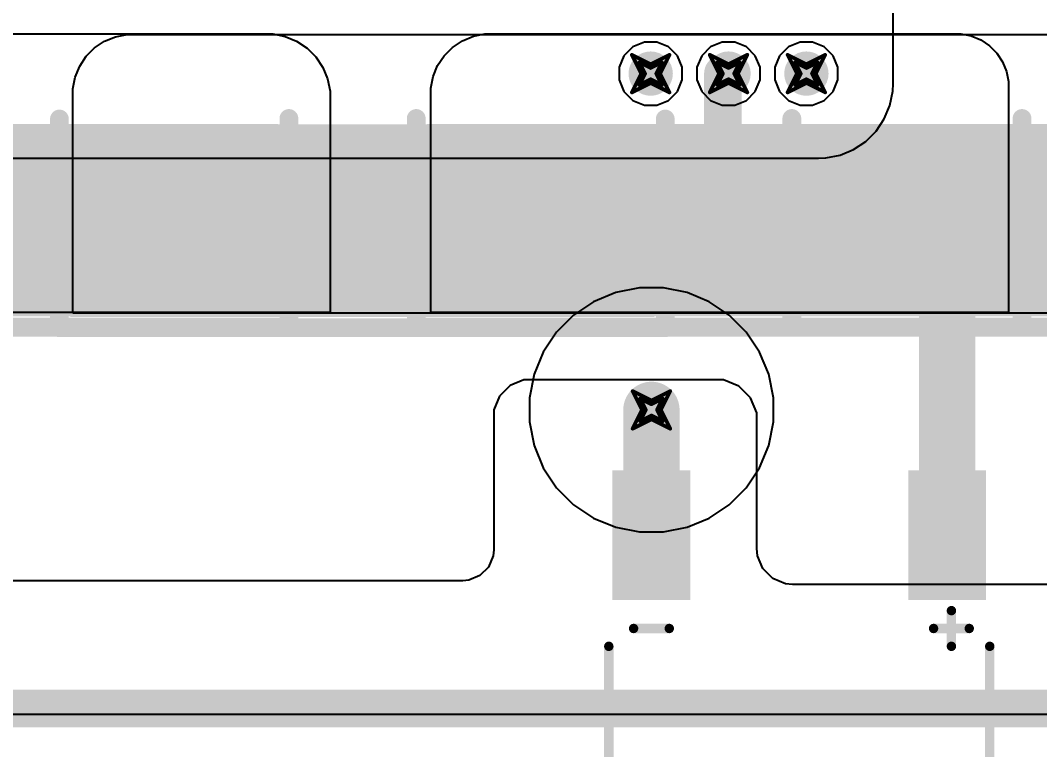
# Model space of a CAD drawing. Header units: inches. Extents: x -2 to 5376, y -4 to 5426.
# Drawn here: x 43.38 to 57.17, y 37.55 to 47.4 of the extents above; entities that cross this region are included whole.
import ezdxf

# ---------------------------------------------------------------- set-up
doc = ezdxf.new("R2010")
doc.units = ezdxf.units.IN
for name, color, linetype in [('Bottom Layer', 5, 'Continuous'), ('Bottom Overlay', 54, 'Continuous'), ('Bottom Paste', 16, 'Continuous'), ('Bottom Solder', 6, 'Continuous'), ('Drill Drawing', 1, 'Continuous'), ('Layer 1', 16, 'Continuous'), ('Layer 2', 76, 'Continuous'), ('Multi-Layer', 9, 'Continuous'), ('Top Layer', 1, 'Continuous'), ('Top Overlay', 2, 'Continuous'), ('Top Paste', 8, 'Continuous'), ('Top Solder', 216, 'Continuous'), ('Via Holes', 16, 'Continuous')]:
    doc.layers.add(name, color=color, linetype=linetype)
doc.styles.add('Arial', font='', dxfattribs={"height": 0.2})
doc.styles.get('Arial').set_extended_font_data('Arial')

# ---------------------------------------------------------------- blocks, each defined once
blk = doc.blocks.new('R___2030_B_40')
at = {"layer": 'Bottom Layer'}
for points in [[(-1.7499965, 3.9000049), (-1.7499965, -3.9000049), (-4.2499915, -3.9000049), (-4.2499915, 3.9000049)], [(4.2499915, 3.9000049), (4.2499915, -3.9000049), (1.7499965, -3.9000049), (1.7499965, 3.9000049)]]:
    blk.add_hatch(color=5, dxfattribs=at).paths.add_polyline_path(points)
at = {"layer": 'Bottom Paste'}
for points in [[(-1.7499965, 3.9000049), (-1.7499965, -3.9000049), (-4.2499915, -3.9000049), (-4.2499915, 3.9000049)], [(4.2499915, 3.9000049), (4.2499915, -3.9000049), (1.7499965, -3.9000049), (1.7499965, 3.9000049)]]:
    blk.add_hatch(color=16, dxfattribs=at).paths.add_polyline_path(points)
at = {"layer": 'Bottom Solder'}
for points in [[(-1.6991965, 3.9508049), (-1.6991965, -3.9508049), (-4.300791499999999, -3.9508049), (-4.300791499999999, 3.9508049)], [(4.300791499999999, 3.9508049), (4.300791499999999, -3.9508049), (1.6991965, -3.9508049), (1.6991965, 3.9508049)]]:
    blk.add_hatch(color=6, dxfattribs=at).paths.add_polyline_path(points)
at = {"layer": 'Bottom Overlay', "const_width": 0.254}
for points in [[(-4.4475908, 4.096816799999999), (-1.6255746, 4.096816799999999)], [(-4.4475908, 4.096816799999999), (-4.4475908, -4.096816799999999)], [(1.6255746, 4.096816799999999), (4.4475908, 4.096816799999999)], [(4.4475908, 4.096816799999999), (4.4475908, -4.096816799999999)], [(-4.4475908, -4.096816799999999), (-1.6255746, -4.096816799999999)], [(1.6255746, -4.096816799999999), (4.4475908, -4.096816799999999)]]:
    blk.add_lwpolyline(points, dxfattribs=at)
at = {"layer": 'Bottom Overlay', "const_width": 0.127}
for points in [[(-4.5110908, 4.096816799999999, 1), (-4.3840908, 4.096816799999999, 1)], [(-4.5110908, 4.096816799999999, 1), (-4.3840908, 4.096816799999999, 1)], [(-1.6890746, 4.096816799999999, 1), (-1.5620746, 4.096816799999999, 1)], [(1.5620746, 4.096816799999999, 1), (1.6890746, 4.096816799999999, 1)], [(4.3840908, 4.096816799999999, 1), (4.5110908, 4.096816799999999, 1)], [(4.3840908, 4.096816799999999, 1), (4.5110908, 4.096816799999999, 1)], [(-4.5110908, -4.096816799999999, 1), (-4.3840908, -4.096816799999999, 1)], [(-4.5110908, -4.096816799999999, 1), (-4.3840908, -4.096816799999999, 1)], [(-1.6890746, -4.096816799999999, 1), (-1.5620746, -4.096816799999999, 1)], [(1.5620746, -4.096816799999999, 1), (1.6890746, -4.096816799999999, 1)], [(4.3840908, -4.096816799999999, 1), (4.5110908, -4.096816799999999, 1)], [(4.3840908, -4.096816799999999, 1), (4.5110908, -4.096816799999999, 1)]]:
    blk.add_lwpolyline(points, format="xyb", close=True, dxfattribs=at)
blk = doc.blocks.new('R___2030_42')
at = {"layer": 'Top Layer'}
for points in [[(-4.2499915, -3.9000049), (-4.2499915, 3.9000049), (-1.7499965, 3.9000049), (-1.7499965, -3.9000049)], [(1.7499965, -3.9000049), (1.7499965, 3.9000049), (4.2499915, 3.9000049), (4.2499915, -3.9000049)]]:
    blk.add_hatch(color=1, dxfattribs=at).paths.add_polyline_path(points)
at = {"layer": 'Top Paste'}
for points in [[(-4.2499915, -3.9000049), (-4.2499915, 3.9000049), (-1.7499965, 3.9000049), (-1.7499965, -3.9000049)], [(1.7499965, -3.9000049), (1.7499965, 3.9000049), (4.2499915, 3.9000049), (4.2499915, -3.9000049)]]:
    blk.add_hatch(color=8, dxfattribs=at).paths.add_polyline_path(points)
at = {"layer": 'Top Solder'}
for points in [[(-4.300791499999999, -3.9508049), (-4.300791499999999, 3.9508049), (-1.6991965, 3.9508049), (-1.6991965, -3.9508049)], [(1.6991965, -3.9508049), (1.6991965, 3.9508049), (4.300791499999999, 3.9508049), (4.300791499999999, -3.9508049)]]:
    blk.add_hatch(color=216, dxfattribs=at).paths.add_polyline_path(points)
at = {"layer": 'Top Overlay', "const_width": 0.254}
for points in [[(-4.4475908, 4.096816799999999), (-1.6255746, 4.096816799999999)], [(-4.4475908, 4.096816799999999), (-4.4475908, -4.096816799999999)], [(1.6255746, 4.096816799999999), (4.4475908, 4.096816799999999)], [(4.4475908, 4.096816799999999), (4.4475908, -4.096816799999999)], [(-4.4475908, -4.096816799999999), (-1.6255746, -4.096816799999999)], [(1.6255746, -4.096816799999999), (4.4475908, -4.096816799999999)]]:
    blk.add_lwpolyline(points, dxfattribs=at)
at = {"layer": 'Top Overlay', "const_width": 0.127}
for points in [[(-4.5110908, 4.096816799999999, 1), (-4.3840908, 4.096816799999999, 1)], [(-4.5110908, 4.096816799999999, 1), (-4.3840908, 4.096816799999999, 1)], [(-1.6890746, 4.096816799999999, 1), (-1.5620746, 4.096816799999999, 1)], [(1.5620746, 4.096816799999999, 1), (1.6890746, 4.096816799999999, 1)], [(4.3840908, 4.096816799999999, 1), (4.5110908, 4.096816799999999, 1)], [(4.3840908, 4.096816799999999, 1), (4.5110908, 4.096816799999999, 1)], [(-4.5110908, -4.096816799999999, 1), (-4.3840908, -4.096816799999999, 1)], [(-4.5110908, -4.096816799999999, 1), (-4.3840908, -4.096816799999999, 1)], [(-1.6890746, -4.096816799999999, 1), (-1.5620746, -4.096816799999999, 1)], [(1.5620746, -4.096816799999999, 1), (1.6890746, -4.096816799999999, 1)], [(4.3840908, -4.096816799999999, 1), (4.5110908, -4.096816799999999, 1)], [(4.3840908, -4.096816799999999, 1), (4.5110908, -4.096816799999999, 1)]]:
    blk.add_lwpolyline(points, format="xyb", close=True, dxfattribs=at)
blk = doc.blocks.new('R___2030_B_45')
at = {"layer": 'Bottom Layer'}
for points in [[(-1.7499965, 3.9000049), (-1.7499965, -3.9000049), (-4.2499915, -3.9000049), (-4.2499915, 3.9000049)], [(4.2499915, 3.9000049), (4.2499915, -3.9000049), (1.7499965, -3.9000049), (1.7499965, 3.9000049)]]:
    blk.add_hatch(color=5, dxfattribs=at).paths.add_polyline_path(points)
at = {"layer": 'Bottom Paste'}
for points in [[(-1.7499965, 3.9000049), (-1.7499965, -3.9000049), (-4.2499915, -3.9000049), (-4.2499915, 3.9000049)], [(4.2499915, 3.9000049), (4.2499915, -3.9000049), (1.7499965, -3.9000049), (1.7499965, 3.9000049)]]:
    blk.add_hatch(color=16, dxfattribs=at).paths.add_polyline_path(points)
at = {"layer": 'Bottom Solder'}
for points in [[(-1.6991965, 3.9508049), (-1.6991965, -3.9508049), (-4.300791499999999, -3.9508049), (-4.300791499999999, 3.9508049)], [(4.300791499999999, 3.9508049), (4.300791499999999, -3.9508049), (1.6991965, -3.9508049), (1.6991965, 3.9508049)]]:
    blk.add_hatch(color=6, dxfattribs=at).paths.add_polyline_path(points)
at = {"layer": 'Bottom Overlay', "const_width": 0.254}
for points in [[(-4.4475908, 4.096816799999999), (-1.6255746, 4.096816799999999)], [(-4.4475908, 4.096816799999999), (-4.4475908, -4.096816799999999)], [(1.6255746, 4.096816799999999), (4.4475908, 4.096816799999999)], [(4.4475908, 4.096816799999999), (4.4475908, -4.096816799999999)], [(-4.4475908, -4.096816799999999), (-1.6255746, -4.096816799999999)], [(1.6255746, -4.096816799999999), (4.4475908, -4.096816799999999)]]:
    blk.add_lwpolyline(points, dxfattribs=at)
at = {"layer": 'Bottom Overlay', "const_width": 0.127}
for points in [[(-4.5110908, 4.096816799999999, 1), (-4.3840908, 4.096816799999999, 1)], [(-4.5110908, 4.096816799999999, 1), (-4.3840908, 4.096816799999999, 1)], [(-1.6890746, 4.096816799999999, 1), (-1.5620746, 4.096816799999999, 1)], [(1.5620746, 4.096816799999999, 1), (1.6890746, 4.096816799999999, 1)], [(4.3840908, 4.096816799999999, 1), (4.5110908, 4.096816799999999, 1)], [(4.3840908, 4.096816799999999, 1), (4.5110908, 4.096816799999999, 1)], [(-4.5110908, -4.096816799999999, 1), (-4.3840908, -4.096816799999999, 1)], [(-4.5110908, -4.096816799999999, 1), (-4.3840908, -4.096816799999999, 1)], [(-1.6890746, -4.096816799999999, 1), (-1.5620746, -4.096816799999999, 1)], [(1.5620746, -4.096816799999999, 1), (1.6890746, -4.096816799999999, 1)], [(4.3840908, -4.096816799999999, 1), (4.5110908, -4.096816799999999, 1)], [(4.3840908, -4.096816799999999, 1), (4.5110908, -4.096816799999999, 1)]]:
    blk.add_lwpolyline(points, format="xyb", close=True, dxfattribs=at)
blk = doc.blocks.new('R___2030_61')
at = {"layer": 'Top Layer'}
for points in [[(-4.2499915, -3.9000049), (-4.2499915, 3.9000049), (-1.7499965, 3.9000049), (-1.7499965, -3.9000049)], [(1.7499965, -3.9000049), (1.7499965, 3.9000049), (4.2499915, 3.9000049), (4.2499915, -3.9000049)]]:
    blk.add_hatch(color=1, dxfattribs=at).paths.add_polyline_path(points)
at = {"layer": 'Top Paste'}
for points in [[(-4.2499915, -3.9000049), (-4.2499915, 3.9000049), (-1.7499965, 3.9000049), (-1.7499965, -3.9000049)], [(1.7499965, -3.9000049), (1.7499965, 3.9000049), (4.2499915, 3.9000049), (4.2499915, -3.9000049)]]:
    blk.add_hatch(color=8, dxfattribs=at).paths.add_polyline_path(points)
at = {"layer": 'Top Solder'}
for points in [[(-4.300791499999999, -3.9508049), (-4.300791499999999, 3.9508049), (-1.6991965, 3.9508049), (-1.6991965, -3.9508049)], [(1.6991965, -3.9508049), (1.6991965, 3.9508049), (4.300791499999999, 3.9508049), (4.300791499999999, -3.9508049)]]:
    blk.add_hatch(color=216, dxfattribs=at).paths.add_polyline_path(points)
at = {"layer": 'Top Overlay', "const_width": 0.254}
for points in [[(-4.4475908, 4.096816799999999), (-1.6255746, 4.096816799999999)], [(-4.4475908, 4.096816799999999), (-4.4475908, -4.096816799999999)], [(1.6255746, 4.096816799999999), (4.44759334, 4.096816799999999)], [(4.44759334, 4.096816799999999), (4.4475908, -4.096814259999999)], [(-4.4475908, -4.096816799999999), (-1.6255746, -4.096816799999999)], [(4.4475908, -4.096814259999999), (1.6255746, -4.096816799999999)]]:
    blk.add_lwpolyline(points, dxfattribs=at)
at = {"layer": 'Top Overlay', "const_width": 0.127}
for points in [[(-4.5110908, 4.096816799999999, 1), (-4.3840908, 4.096816799999999, 1)], [(-4.5110908, 4.096816799999999, 1), (-4.3840908, 4.096816799999999, 1)], [(-1.6890746, 4.096816799999999, 1), (-1.5620746, 4.096816799999999, 1)], [(1.5620746, 4.096816799999999, 1), (1.6890746, 4.096816799999999, 1)], [(4.38409334, 4.096816799999999, 1), (4.51109334, 4.096816799999999, 1)], [(4.38409334, 4.096816799999999, 1), (4.51109334, 4.096816799999999, 1)], [(-4.5110908, -4.096816799999999, 1), (-4.3840908, -4.096816799999999, 1)], [(-4.5110908, -4.096816799999999, 1), (-4.3840908, -4.096816799999999, 1)], [(-1.6890746, -4.096816799999999, 1), (-1.5620746, -4.096816799999999, 1)], [(1.5620746, -4.096816799999999, 1), (1.6890746, -4.096816799999999, 1)], [(4.3840908, -4.096814259999999, 1), (4.5110908, -4.096814259999999, 1)], [(4.3840908, -4.096814259999999, 1), (4.5110908, -4.096814259999999, 1)]]:
    blk.add_lwpolyline(points, format="xyb", close=True, dxfattribs=at)
blk = doc.blocks.new('TSSOP_4_5_0_4_4__122')
at = {"layer": 'Top Layer'}
for points in [[(-1.57499812, 2.175002), (-2.42499896, 2.175002), (-2.42499896, 3.72500144), (-1.57499812, 3.72500144)], [(2.4250015, 2.175002), (1.57500066, 2.175002), (1.57500066, 3.72500144), (2.4250015, 3.72500144)], [(-1.57499812, -3.7249989), (-2.42499896, -3.7249989), (-2.42499896, -2.17499946), (-1.57499812, -2.17499946)], [(2.4250015, -3.7249989), (1.57500066, -3.7249989), (1.57500066, -2.17499946), (2.4250015, -2.17499946)]]:
    blk.add_hatch(color=1, dxfattribs=at).paths.add_polyline_path(points)
at = {"layer": 'Top Paste'}
for points in [[(-1.57499812, 2.175002), (-2.42499896, 2.175002), (-2.42499896, 3.72500144), (-1.57499812, 3.72500144)], [(2.4250015, 2.175002), (1.57500066, 2.175002), (1.57500066, 3.72500144), (2.4250015, 3.72500144)], [(-1.57499812, -3.7249989), (-2.42499896, -3.7249989), (-2.42499896, -2.17499946), (-1.57499812, -2.17499946)], [(2.4250015, -3.7249989), (1.57500066, -3.7249989), (1.57500066, -2.17499946), (2.4250015, -2.17499946)]]:
    blk.add_hatch(color=8, dxfattribs=at).paths.add_polyline_path(points)
at = {"layer": 'Top Solder'}
for points in [[(-1.47339812, 2.073402), (-2.52659896, 2.073402), (-2.52659896, 3.82660144), (-1.47339812, 3.82660144)], [(2.5266015, 2.073402), (1.47340066, 2.073402), (1.47340066, 3.82660144), (2.5266015, 3.82660144)], [(-1.47339812, -3.8265989), (-2.52659896, -3.8265989), (-2.52659896, -2.07339946), (-1.47339812, -2.07339946)], [(2.5266015, -3.8265989), (1.47340066, -3.8265989), (1.47340066, -2.07339946), (2.5266015, -2.07339946)]]:
    blk.add_hatch(color=216, dxfattribs=at).paths.add_polyline_path(points)
at = {"layer": 'Top Overlay', "const_width": 0.127}
for points in [[(-2.57620008, 1.651), (-2.57620008, -1.44779746)], [(2.57620262, 1.651), (2.57620262, -1.4478)], [(-2.0574, -1.44779746), (-2.0574, -1.9304)], [(-1.8161, -1.6891), (-2.29870254, -1.6891)], [(2.24129854, -1.6891), (1.75870108, -1.6891)]]:
    blk.add_lwpolyline(points, dxfattribs=at)
at = {"layer": 'Top Overlay', "const_width": 0.0635}
for points in [[(-2.60795008, 1.651, 1), (-2.54445008, 1.651, 1)], [(2.54445262, 1.651, 1), (2.60795262, 1.651, 1)], [(-2.60795008, -1.44779746, 1), (-2.54445008, -1.44779746, 1)], [(-2.08915, -1.44779746, 1), (-2.02565, -1.44779746, 1)], [(2.54445262, -1.4478, 1), (2.60795262, -1.4478, 1)], [(-2.33045254, -1.6891, 1), (-2.26695254, -1.6891, 1)], [(-1.84785, -1.6891, 1), (-1.78435, -1.6891, 1)], [(1.72695108, -1.6891, 1), (1.79045108, -1.6891, 1)], [(2.20954854, -1.6891, 1), (2.27304854, -1.6891, 1)], [(-2.08915, -1.9304, 1), (-2.02565, -1.9304, 1)]]:
    blk.add_lwpolyline(points, format="xyb", close=True, dxfattribs=at)
at = {"layer": 'Top Overlay', "style": 'Arial'}
for p in [(-2.3114, 1.2788392), (1.68859962, 1.2788392)]:
    blk.add_text('~', height=1.524, dxfattribs=at).set_placement(p)

msp = doc.modelspace()

# ---------------------------------------------------------------- hatches: boundary and pattern name
at = {"layer": 'Bottom Layer'}
h = msp.add_hatch(color=5, dxfattribs=at)
edge = h.paths.add_edge_path()
edge.add_arc((51.90599982, 46.6852), 0.2999994, 0, 360)
h = msp.add_hatch(color=5, dxfattribs=at)
edge = h.paths.add_edge_path()
edge.add_arc((52.95899238, 46.6852), 0.2999994, 0, 360)
h = msp.add_hatch(color=5, dxfattribs=at)
edge = h.paths.add_edge_path()
edge.add_arc((54.01198494, 46.6852), 0.2999994, 0, 360)
h = msp.add_hatch(color=5, dxfattribs=at)
edge = h.paths.add_edge_path()
edge.add_arc((51.91604551999999, 42.1386), 0.2999994, 0, 360)
at = {"layer": 'Layer 1'}
h = msp.add_hatch(color=16, dxfattribs=at)
edge = h.paths.add_edge_path()
edge.add_arc((51.90599982, 46.6852), 0.2999994, 0, 360)
h = msp.add_hatch(color=16, dxfattribs=at)
edge = h.paths.add_edge_path()
edge.add_arc((52.95899238, 46.6852), 0.2999994, 0, 360)
h = msp.add_hatch(color=16, dxfattribs=at)
edge = h.paths.add_edge_path()
edge.add_arc((54.01198494, 46.6852), 0.2999994, 0, 360)
h = msp.add_hatch(color=16, dxfattribs=at)
edge = h.paths.add_edge_path()
edge.add_arc((51.91604551999999, 42.1386), 0.2999994, 0, 360)
at = {"layer": 'Layer 2'}
h = msp.add_hatch(color=76, dxfattribs=at)
edge = h.paths.add_edge_path()
edge.add_arc((51.90599982, 46.6852), 0.2999994, 0, 360)
h = msp.add_hatch(color=76, dxfattribs=at)
edge = h.paths.add_edge_path()
edge.add_arc((52.95899238, 46.6852), 0.2999994, 0, 360)
h = msp.add_hatch(color=76, dxfattribs=at)
edge = h.paths.add_edge_path()
edge.add_arc((54.01198494, 46.6852), 0.2999994, 0, 360)
h = msp.add_hatch(color=76, dxfattribs=at)
edge = h.paths.add_edge_path()
edge.add_arc((51.91604551999999, 42.1386), 0.2999994, 0, 360)
at = {"layer": 'Top Layer'}
h = msp.add_hatch(color=1, dxfattribs=at)
edge = h.paths.add_edge_path()
edge.add_arc((51.90599982, 46.6852), 0.2999994, 0, 360)
h = msp.add_hatch(color=1, dxfattribs=at)
edge = h.paths.add_edge_path()
edge.add_arc((52.95899238, 46.6852), 0.2999994, 0, 360)
h = msp.add_hatch(color=1, dxfattribs=at)
edge = h.paths.add_edge_path()
edge.add_arc((54.01198494, 46.6852), 0.2999994, 0, 360)
h = msp.add_hatch(color=1, dxfattribs=at)
edge = h.paths.add_edge_path()
edge.add_arc((51.91604551999999, 42.1386), 0.2999994, 0, 360)
at = {"layer": 'Via Holes'}
h = msp.add_hatch(color=7, dxfattribs=at)
edge = h.paths.add_edge_path()
edge.add_arc((51.90599982, 46.6852), 0.1499997, 0, 360)
h = msp.add_hatch(color=7, dxfattribs=at)
edge = h.paths.add_edge_path()
edge.add_arc((52.95899238, 46.6852), 0.1499997, 0, 360)
h = msp.add_hatch(color=7, dxfattribs=at)
edge = h.paths.add_edge_path()
edge.add_arc((54.01198494, 46.6852), 0.1499997, 0, 360)
h = msp.add_hatch(color=7, dxfattribs=at)
edge = h.paths.add_edge_path()
edge.add_arc((51.91604551999999, 42.1386), 0.1499997, 0, 360)

# ---------------------------------------------------------------- linework, layer by layer
at = {"layer": 'Bottom Layer'}
for p, q in [((44.51833616, 47.1218387), (44.66625559999999, 47.18310858)), ((44.66625559999999, 47.18310858), (44.82328602, 47.2143455)), ((44.82328602, 47.2143455), (44.90334173999999, 47.2143455)), ((44.90334173999999, 47.2143455), (61.7008545, 47.2143455)), ((44.90334173999999, 47.2143455), (44.90334173999999, 47.2143455)), ((44.90334173999999, 47.2143455), (44.90334173999999, 47.2143455)), ((44.2719968, 46.91967502), (44.38520968, 47.0328879)), ((44.38520968, 47.0328879), (44.51833616, 47.1218387)), ((44.183046, 46.78654854), (44.2719968, 46.91967502)), ((44.12177612, 46.6386291), (44.183046, 46.78654854)), ((44.09054173999999, 46.48159868), (44.12177612, 46.6386291)), ((44.09054173999999, 46.4015455), (44.09054173999999, 46.48159868)), ((44.09054173999999, 43.44695145999999), (44.09054173999999, 46.4015455)), ((51.9059922, 43.44694638), (44.09054173999999, 43.44695145999999)), ((62.5602, 43.44694638), (51.9059922, 43.44694638)), ((50.00424086, 42.467657), (49.86133792, 42.32475406)), ((50.19095118, 42.54499746), (50.00424086, 42.467657)), ((50.29199999999999, 42.54499746), (50.19095118, 42.54499746)), ((52.7809333, 42.54499746), (50.29199999999999, 42.54499746)), ((52.89213703999999, 42.545), (52.78093076, 42.54499238)), ((52.78093076, 42.54499238), (52.7809333, 42.54499746)), ((53.09762304, 42.45989221999999), (52.89213703999999, 42.545)), ((53.25489476, 42.3026205), (53.09762304, 42.45989221999999)), ((49.86133792, 42.32475406), (49.784, 42.13804373999999)), ((53.34000253999999, 42.0971345), (53.25489476, 42.3026205)), ((49.784, 42.13804373999999), (49.784, 42.03699745999999)), ((53.33999492, 41.98592822), (53.34000253999999, 42.0971345)), ((49.784, 42.03699745999999), (49.78399492, 40.24756238)), ((49.784, 42.03699745999999), (49.784, 42.03699745999999)), ((53.34, 40.26232993999999), (53.33999492, 41.98592822)), ((53.34, 40.2623274), (53.34, 40.26232993999999)), ((53.3493345, 40.16752952), (53.34, 40.2623274)), ((49.77593042, 40.16554832), (49.7131721, 40.01400684)), ((49.78399492, 40.24756238), (49.77593042, 40.16554832)), ((53.42189213999999, 39.99236096), (53.3493345, 40.16752952)), ((49.7131721, 40.01400684), (49.59718808, 39.89802282)), ((53.55596095999999, 39.85829214), (53.42189213999999, 39.99236096)), ((49.59718808, 39.89802282), (49.4456466, 39.8352645)), ((53.73112952, 39.7857345), (53.55596095999999, 39.85829214)), ((49.36363507999999, 39.8272), (38.10179324, 39.8272)), ((49.4456466, 39.8352645), (49.36363254, 39.8272)), ((49.36363254, 39.8272), (49.36363507999999, 39.8272)), ((53.82592994, 39.7764), (53.73112952, 39.7857345)), ((64.66839746, 39.7764), (53.82592994, 39.7764)), ((34.81335937999999, 38.0238), (67.96377568, 38.02379746))]:
    msp.add_line(p, q, dxfattribs=at)
at = {"layer": 'Bottom Layer', "const_width": 0.254}
for points in [[(52.8828, 44.704), (52.8828, 46.6852)], [(48.00599492, 44.704), (52.8828, 44.704)], [(48.00599492, 44.69694896), (48.00599492, 44.704)], [(52.8828, 44.704), (52.95899491999999, 44.704)], [(52.8828, 44.62780507999999), (52.8828, 44.704)], [(52.95899491999999, 44.704), (57.91199237999999, 44.704)]]:
    msp.add_lwpolyline(points, dxfattribs=at)
at = {"layer": 'Bottom Layer', "const_width": 0.127}
for points in [[(52.81929999999999, 46.6852, 1), (52.94629999999999, 46.6852, 1)], [(47.94249492, 44.704, 1), (48.06949492, 44.704, 1)], [(47.94249492, 44.704, 1), (48.06949492, 44.704, 1)], [(47.94249492, 44.69694896, 1), (48.06949492, 44.69694896, 1)], [(52.81929999999999, 44.704, 1), (52.94629999999999, 44.704, 1)], [(52.81929999999999, 44.704, 1), (52.94629999999999, 44.704, 1)], [(52.81929999999999, 44.704, 1), (52.94629999999999, 44.704, 1)], [(52.81929999999999, 44.704, 1), (52.94629999999999, 44.704, 1)], [(52.89549492, 44.704, 1), (53.02249491999999, 44.704, 1)], [(52.89549492, 44.704, 1), (53.02249491999999, 44.704, 1)], [(52.89549492, 44.704, 1), (53.02249491999999, 44.704, 1)], [(52.81929999999999, 44.62780507999999, 1), (52.94629999999999, 44.62780507999999, 1)], [(52.81929999999999, 44.62780507999999, 1), (52.94629999999999, 44.62780507999999, 1)]]:
    msp.add_lwpolyline(points, format="xyb", close=True, dxfattribs=at)
at = {"layer": 'Bottom Layer', "const_width": 0.254}
msp.add_lwpolyline([(52.8828, 44.62780507999999, -0.4142135623730951), (52.95899491999999, 44.704)], format="xyb", dxfattribs=at)
at = {"layer": 'Drill Drawing', "const_width": 0.0508}
for points in [[(51.65199981999999, 46.9392), (51.90599982, 46.8122)], [(51.65199981999999, 46.9392), (51.77899982, 46.6852)], [(51.90599982, 46.8122), (52.15999982, 46.9392)], [(52.03299981999999, 46.6852), (52.15999982, 46.9392)], [(52.70499237999999, 46.9392), (52.95899238, 46.8122)], [(52.70499237999999, 46.9392), (52.83199238, 46.6852)], [(52.95899238, 46.8122), (53.21299237999999, 46.9392)], [(53.08599237999999, 46.6852), (53.21299237999999, 46.9392)], [(53.75798494, 46.9392), (54.01198494, 46.8122)], [(53.75798494, 46.9392), (53.88498494, 46.6852)], [(54.01198494, 46.8122), (54.26598494, 46.9392)], [(54.13898493999999, 46.6852), (54.26598494, 46.9392)], [(51.75359981999999, 46.8376), (51.90599982, 46.76139999999999)], [(51.75359981999999, 46.8376), (51.82979982, 46.6852)], [(51.90599982, 46.76139999999999), (52.05839981999999, 46.8376)], [(51.98219982, 46.6852), (52.05839981999999, 46.8376)], [(52.80659237999999, 46.8376), (52.95899238, 46.76139999999999)], [(52.80659237999999, 46.8376), (52.88279238, 46.6852)], [(52.95899238, 46.76139999999999), (53.11139237999999, 46.8376)], [(53.03519238, 46.6852), (53.11139237999999, 46.8376)], [(53.85958494, 46.8376), (54.01198494, 46.76139999999999)], [(53.85958494, 46.8376), (53.93578493999999, 46.6852)], [(54.01198494, 46.76139999999999), (54.16438494000001, 46.8376)], [(54.08818494, 46.6852), (54.16438494000001, 46.8376)], [(51.65199981999999, 46.4312), (51.77899982, 46.6852)], [(51.75359981999999, 46.5328), (51.82979982, 46.6852)], [(51.75359981999999, 46.5328), (51.90599982, 46.60899999999999)], [(51.90599982, 46.60899999999999), (52.05839981999999, 46.5328)], [(51.98219982, 46.6852), (52.05839981999999, 46.5328)], [(52.03299981999999, 46.6852), (52.15999982, 46.4312)], [(52.70499237999999, 46.4312), (52.83199238, 46.6852)], [(52.80659237999999, 46.5328), (52.88279238, 46.6852)], [(52.80659237999999, 46.5328), (52.95899238, 46.60899999999999)], [(52.95899238, 46.60899999999999), (53.11139237999999, 46.5328)], [(53.03519238, 46.6852), (53.11139237999999, 46.5328)], [(53.08599237999999, 46.6852), (53.21299237999999, 46.4312)], [(53.75798494, 46.4312), (53.88498494, 46.6852)], [(53.85958494, 46.5328), (53.93578493999999, 46.6852)], [(53.85958494, 46.5328), (54.01198494, 46.60899999999999)], [(54.01198494, 46.60899999999999), (54.16438494000001, 46.5328)], [(54.08818494, 46.6852), (54.16438494000001, 46.5328)], [(54.13898493999999, 46.6852), (54.26598494, 46.4312)], [(51.65199981999999, 46.4312), (51.90599982, 46.5582)], [(51.90599982, 46.5582), (52.15999982, 46.4312)], [(52.70499237999999, 46.4312), (52.95899238, 46.5582)], [(52.95899238, 46.5582), (53.21299237999999, 46.4312)], [(53.75798494, 46.4312), (54.01198494, 46.5582)], [(54.01198494, 46.5582), (54.26598494, 46.4312)], [(51.66204552, 42.3926), (51.91604551999999, 42.2656)], [(51.66204552, 42.3926), (51.78904551999999, 42.1386)], [(51.91604551999999, 42.2656), (52.17004552, 42.3926)], [(52.04304552, 42.1386), (52.17004552, 42.3926)], [(51.76364552, 42.291), (51.91604551999999, 42.2148)], [(51.76364552, 42.291), (51.83984552, 42.1386)], [(51.91604551999999, 42.2148), (52.06844552, 42.291)], [(51.99224552, 42.1386), (52.06844552, 42.291)], [(51.66204552, 41.8846), (51.78904551999999, 42.1386)], [(51.76364552, 41.9862), (51.83984552, 42.1386)], [(51.76364552, 41.9862), (51.91604551999999, 42.0624)], [(51.91604551999999, 42.0624), (52.06844552, 41.9862)], [(51.99224552, 42.1386), (52.06844552, 41.9862)], [(52.04304552, 42.1386), (52.17004552, 41.8846)], [(51.66204552, 41.8846), (51.91604551999999, 42.01159999999999)], [(51.91604551999999, 42.01159999999999), (52.17004552, 41.8846)]]:
    msp.add_lwpolyline(points, dxfattribs=at)
at = {"layer": 'Drill Drawing', "const_width": 0.0254}
for points in [[(51.63929982, 46.9392, 1), (51.66469982, 46.9392, 1)], [(51.63929982, 46.9392, 1), (51.66469982, 46.9392, 1)], [(52.14729982, 46.9392, 1), (52.17269982, 46.9392, 1)], [(52.14729982, 46.9392, 1), (52.17269982, 46.9392, 1)], [(52.69229238, 46.9392, 1), (52.71769238, 46.9392, 1)], [(52.69229238, 46.9392, 1), (52.71769238, 46.9392, 1)], [(53.20029238, 46.9392, 1), (53.22569238, 46.9392, 1)], [(53.20029238, 46.9392, 1), (53.22569238, 46.9392, 1)], [(53.74528494, 46.9392, 1), (53.77068494, 46.9392, 1)], [(53.74528494, 46.9392, 1), (53.77068494, 46.9392, 1)], [(54.25328494, 46.9392, 1), (54.27868494, 46.9392, 1)], [(54.25328494, 46.9392, 1), (54.27868494, 46.9392, 1)], [(51.74089982, 46.8376, 1), (51.76629982, 46.8376, 1)], [(51.74089982, 46.8376, 1), (51.76629982, 46.8376, 1)], [(51.89329982, 46.8122, 1), (51.91869981999999, 46.8122, 1)], [(51.89329982, 46.8122, 1), (51.91869981999999, 46.8122, 1)], [(51.89329982, 46.76139999999999, 1), (51.91869981999999, 46.76139999999999, 1)], [(51.89329982, 46.76139999999999, 1), (51.91869981999999, 46.76139999999999, 1)], [(52.04569982, 46.8376, 1), (52.07109982, 46.8376, 1)], [(52.04569982, 46.8376, 1), (52.07109982, 46.8376, 1)], [(52.79389238, 46.8376, 1), (52.81929237999999, 46.8376, 1)], [(52.79389238, 46.8376, 1), (52.81929237999999, 46.8376, 1)], [(52.94629238, 46.8122, 1), (52.97169238, 46.8122, 1)], [(52.94629238, 46.8122, 1), (52.97169238, 46.8122, 1)], [(52.94629238, 46.76139999999999, 1), (52.97169238, 46.76139999999999, 1)], [(52.94629238, 46.76139999999999, 1), (52.97169238, 46.76139999999999, 1)], [(53.09869238, 46.8376, 1), (53.12409237999999, 46.8376, 1)], [(53.09869238, 46.8376, 1), (53.12409237999999, 46.8376, 1)], [(53.84688494, 46.8376, 1), (53.87228493999999, 46.8376, 1)], [(53.84688494, 46.8376, 1), (53.87228493999999, 46.8376, 1)], [(53.99928493999999, 46.8122, 1), (54.02468494, 46.8122, 1)], [(53.99928493999999, 46.8122, 1), (54.02468494, 46.8122, 1)], [(53.99928493999999, 46.76139999999999, 1), (54.02468494, 46.76139999999999, 1)], [(53.99928493999999, 46.76139999999999, 1), (54.02468494, 46.76139999999999, 1)], [(54.15168494, 46.8376, 1), (54.17708493999999, 46.8376, 1)], [(54.15168494, 46.8376, 1), (54.17708493999999, 46.8376, 1)], [(51.76629982, 46.6852, 1), (51.79169981999999, 46.6852, 1)], [(51.76629982, 46.6852, 1), (51.79169981999999, 46.6852, 1)], [(51.81709981999999, 46.6852, 1), (51.84249982, 46.6852, 1)], [(51.81709981999999, 46.6852, 1), (51.84249982, 46.6852, 1)], [(51.89329982, 46.60899999999999, 1), (51.91869981999999, 46.60899999999999, 1)], [(51.89329982, 46.60899999999999, 1), (51.91869981999999, 46.60899999999999, 1)], [(51.96949982, 46.6852, 1), (51.99489981999999, 46.6852, 1)], [(51.96949982, 46.6852, 1), (51.99489981999999, 46.6852, 1)], [(52.02029981999999, 46.6852, 1), (52.04569982, 46.6852, 1)], [(52.02029981999999, 46.6852, 1), (52.04569982, 46.6852, 1)], [(52.81929237999999, 46.6852, 1), (52.84469237999999, 46.6852, 1)], [(52.81929237999999, 46.6852, 1), (52.84469237999999, 46.6852, 1)], [(52.87009238, 46.6852, 1), (52.89549238, 46.6852, 1)], [(52.87009238, 46.6852, 1), (52.89549238, 46.6852, 1)], [(52.94629238, 46.60899999999999, 1), (52.97169238, 46.60899999999999, 1)], [(52.94629238, 46.60899999999999, 1), (52.97169238, 46.60899999999999, 1)], [(53.02249238, 46.6852, 1), (53.04789237999999, 46.6852, 1)], [(53.02249238, 46.6852, 1), (53.04789237999999, 46.6852, 1)], [(53.07329238000001, 46.6852, 1), (53.09869238, 46.6852, 1)], [(53.07329238000001, 46.6852, 1), (53.09869238, 46.6852, 1)], [(53.87228493999999, 46.6852, 1), (53.89768493999999, 46.6852, 1)], [(53.87228493999999, 46.6852, 1), (53.89768493999999, 46.6852, 1)], [(53.92308494, 46.6852, 1), (53.94848494, 46.6852, 1)], [(53.92308494, 46.6852, 1), (53.94848494, 46.6852, 1)], [(53.99928493999999, 46.60899999999999, 1), (54.02468494, 46.60899999999999, 1)], [(53.99928493999999, 46.60899999999999, 1), (54.02468494, 46.60899999999999, 1)], [(54.07548494, 46.6852, 1), (54.10088493999999, 46.6852, 1)], [(54.07548494, 46.6852, 1), (54.10088493999999, 46.6852, 1)], [(54.12628494, 46.6852, 1), (54.15168494, 46.6852, 1)], [(54.12628494, 46.6852, 1), (54.15168494, 46.6852, 1)], [(51.74089982, 46.5328, 1), (51.76629982, 46.5328, 1)], [(51.74089982, 46.5328, 1), (51.76629982, 46.5328, 1)], [(51.89329982, 46.5582, 1), (51.91869981999999, 46.5582, 1)], [(51.89329982, 46.5582, 1), (51.91869981999999, 46.5582, 1)], [(52.04569982, 46.5328, 1), (52.07109982, 46.5328, 1)], [(52.04569982, 46.5328, 1), (52.07109982, 46.5328, 1)], [(52.79389238, 46.5328, 1), (52.81929237999999, 46.5328, 1)], [(52.79389238, 46.5328, 1), (52.81929237999999, 46.5328, 1)], [(52.94629238, 46.5582, 1), (52.97169238, 46.5582, 1)], [(52.94629238, 46.5582, 1), (52.97169238, 46.5582, 1)], [(53.09869238, 46.5328, 1), (53.12409237999999, 46.5328, 1)], [(53.09869238, 46.5328, 1), (53.12409237999999, 46.5328, 1)], [(53.84688494, 46.5328, 1), (53.87228493999999, 46.5328, 1)], [(53.84688494, 46.5328, 1), (53.87228493999999, 46.5328, 1)], [(53.99928493999999, 46.5582, 1), (54.02468494, 46.5582, 1)], [(53.99928493999999, 46.5582, 1), (54.02468494, 46.5582, 1)], [(54.15168494, 46.5328, 1), (54.17708493999999, 46.5328, 1)], [(54.15168494, 46.5328, 1), (54.17708493999999, 46.5328, 1)], [(51.63929982, 46.4312, 1), (51.66469982, 46.4312, 1)], [(51.63929982, 46.4312, 1), (51.66469982, 46.4312, 1)], [(52.14729982, 46.4312, 1), (52.17269982, 46.4312, 1)], [(52.14729982, 46.4312, 1), (52.17269982, 46.4312, 1)], [(52.69229238, 46.4312, 1), (52.71769238, 46.4312, 1)], [(52.69229238, 46.4312, 1), (52.71769238, 46.4312, 1)], [(53.20029238, 46.4312, 1), (53.22569238, 46.4312, 1)], [(53.20029238, 46.4312, 1), (53.22569238, 46.4312, 1)], [(53.74528494, 46.4312, 1), (53.77068494, 46.4312, 1)], [(53.74528494, 46.4312, 1), (53.77068494, 46.4312, 1)], [(54.25328494, 46.4312, 1), (54.27868494, 46.4312, 1)], [(54.25328494, 46.4312, 1), (54.27868494, 46.4312, 1)], [(51.64934552, 42.3926, 1), (51.67474552, 42.3926, 1)], [(51.64934552, 42.3926, 1), (51.67474552, 42.3926, 1)], [(52.15734551999999, 42.3926, 1), (52.18274551999999, 42.3926, 1)], [(52.15734551999999, 42.3926, 1), (52.18274551999999, 42.3926, 1)], [(51.75094551999999, 42.291, 1), (51.77634552, 42.291, 1)], [(51.75094551999999, 42.291, 1), (51.77634552, 42.291, 1)], [(51.90334552, 42.2656, 1), (51.92874552, 42.2656, 1)], [(51.90334552, 42.2656, 1), (51.92874552, 42.2656, 1)], [(51.90334552, 42.2148, 1), (51.92874552, 42.2148, 1)], [(51.90334552, 42.2148, 1), (51.92874552, 42.2148, 1)], [(52.05574551999999, 42.291, 1), (52.08114551999999, 42.291, 1)], [(52.05574551999999, 42.291, 1), (52.08114551999999, 42.291, 1)], [(51.77634552, 42.1386, 1), (51.80174552, 42.1386, 1)], [(51.77634552, 42.1386, 1), (51.80174552, 42.1386, 1)], [(51.82714551999999, 42.1386, 1), (51.85254551999999, 42.1386, 1)], [(51.82714551999999, 42.1386, 1), (51.85254551999999, 42.1386, 1)], [(51.90334552, 42.0624, 1), (51.92874552, 42.0624, 1)], [(51.90334552, 42.0624, 1), (51.92874552, 42.0624, 1)], [(51.97954551999999, 42.1386, 1), (52.00494552, 42.1386, 1)], [(51.97954551999999, 42.1386, 1), (52.00494552, 42.1386, 1)], [(52.03034552, 42.1386, 1), (52.05574551999999, 42.1386, 1)], [(52.03034552, 42.1386, 1), (52.05574551999999, 42.1386, 1)], [(51.64934552, 41.8846, 1), (51.67474552, 41.8846, 1)], [(51.64934552, 41.8846, 1), (51.67474552, 41.8846, 1)], [(51.75094551999999, 41.9862, 1), (51.77634552, 41.9862, 1)], [(51.75094551999999, 41.9862, 1), (51.77634552, 41.9862, 1)], [(51.90334552, 42.01159999999999, 1), (51.92874552, 42.01159999999999, 1)], [(51.90334552, 42.01159999999999, 1), (51.92874552, 42.01159999999999, 1)], [(52.05574551999999, 41.9862, 1), (52.08114551999999, 41.9862, 1)], [(52.05574551999999, 41.9862, 1), (52.08114551999999, 41.9862, 1)], [(52.15734551999999, 41.8846, 1), (52.18274551999999, 41.8846, 1)], [(52.15734551999999, 41.8846, 1), (52.18274551999999, 41.8846, 1)]]:
    msp.add_lwpolyline(points, format="xyb", close=True, dxfattribs=at)
at = {"layer": 'Layer 1'}
for p, q in [((51.66412578, 47.04719064), (51.54400918, 46.92707404)), ((51.82106476, 47.11219939999999), (51.66412578, 47.04719064)), ((51.99093488, 47.11219939999999), (51.82106476, 47.11219939999999)), ((52.14787386, 47.04719064), (51.99093488, 47.11219939999999)), ((52.26799046, 46.92707404), (52.14787386, 47.04719064)), ((52.71711834, 47.04719064), (52.59700174, 46.92707404)), ((52.87405732, 47.11219939999999), (52.71711834, 47.04719064)), ((53.04392744, 47.11219939999999), (52.87405732, 47.11219939999999)), ((53.20086642, 47.04719064), (53.04392744, 47.11219939999999)), ((53.32098302, 46.92707404), (53.20086642, 47.04719064)), ((53.7701109, 47.04719064), (53.6499943, 46.92707404)), ((53.92704988, 47.11219939999999), (53.7701109, 47.04719064)), ((54.09692, 47.11219939999999), (53.92704988, 47.11219939999999)), ((54.25385898, 47.04719064), (54.09692, 47.11219939999999)), ((54.37397558, 46.92707404), (54.25385898, 47.04719064)), ((51.54400918, 46.92707404), (51.47900042, 46.77013506)), ((52.33299922, 46.77013506), (52.26799046, 46.92707404)), ((52.59700174, 46.92707404), (52.53199297999999, 46.77013506)), ((53.38599178, 46.77013506), (53.32098302, 46.92707404)), ((53.6499943, 46.92707404), (53.58498553999999, 46.77013506)), ((54.43898434, 46.77013506), (54.37397558, 46.92707404)), ((51.47900042, 46.77013506), (51.47900042, 46.60026494)), ((52.33299922, 46.60026494), (52.33299922, 46.77013506)), ((52.53199297999999, 46.77013506), (52.53199297999999, 46.60026494)), ((53.38599178, 46.60026494), (53.38599178, 46.77013506)), ((53.58498553999999, 46.77013506), (53.58498553999999, 46.60026494)), ((54.43898434, 46.60026494), (54.43898434, 46.77013506)), ((51.47900042, 46.60026494), (51.54400918, 46.44332596)), ((52.26799046, 46.44332596), (52.33299922, 46.60026494)), ((52.53199297999999, 46.60026494), (52.59700174, 46.44332596)), ((53.32098302, 46.44332596), (53.38599178, 46.60026494)), ((53.58498553999999, 46.60026494), (53.6499943, 46.44332596)), ((54.37397558, 46.44332596), (54.43898434, 46.60026494)), ((51.54400918, 46.44332596), (51.66412578, 46.32320935999999)), ((51.66412578, 46.32320935999999), (51.82106476, 46.2582006)), ((51.99093488, 46.2582006), (52.14787386, 46.32320935999999)), ((52.14787386, 46.32320935999999), (52.26799046, 46.44332596)), ((52.59700174, 46.44332596), (52.71711834, 46.32320935999999)), ((52.71711834, 46.32320935999999), (52.87405732, 46.2582006)), ((53.04392744, 46.2582006), (53.20086642, 46.32320935999999)), ((53.20086642, 46.32320935999999), (53.32098302, 46.44332596)), ((53.6499943, 46.44332596), (53.7701109, 46.32320935999999)), ((53.7701109, 46.32320935999999), (53.92704988, 46.2582006)), ((54.09692, 46.2582006), (54.25385898, 46.32320935999999)), ((54.25385898, 46.32320935999999), (54.37397558, 46.44332596)), ((51.82106476, 46.2582006), (51.99093488, 46.2582006)), ((52.87405732, 46.2582006), (53.04392744, 46.2582006)), ((53.92704988, 46.2582006), (54.09692, 46.2582006)), ((51.4347206, 43.72531006), (51.1344164, 43.60091864)), ((51.75352108, 43.7887237), (51.4347206, 43.72531006)), ((52.07856741999999, 43.7887237), (51.75352108, 43.7887237)), ((52.3973679, 43.72531006), (52.07856741999999, 43.7887237)), ((52.69767209999999, 43.60091864), (52.3973679, 43.72531006)), ((51.1344164, 43.60091864), (50.86415278, 43.42033226)), ((52.96793572, 43.42033226), (52.69767209999999, 43.60091864)), ((50.86415278, 43.42033226), (50.63431071999999, 43.1904902)), ((53.19777778, 43.1904902), (52.96793572, 43.42033226)), ((50.63431071999999, 43.1904902), (50.45372434, 42.92022658)), ((53.37836416, 42.92022658), (53.19777778, 43.1904902)), ((50.45372434, 42.92022658), (50.32933292, 42.61992238)), ((53.50275558, 42.61992238), (53.37836416, 42.92022658)), ((50.32933292, 42.61992238), (50.26592182, 42.3011219)), ((53.56616921999999, 42.3011219), (53.50275558, 42.61992238)), ((50.26592182, 42.3011219), (50.26592182, 41.97607556)), ((53.56616921999999, 41.97607556), (53.56616921999999, 42.3011219)), ((50.26592182, 41.97607556), (50.32933292, 41.65727508)), ((53.50275558, 41.65727508), (53.56616921999999, 41.97607556)), ((50.32933292, 41.65727508), (50.45372434, 41.35697088)), ((53.37836416, 41.35697088), (53.50275558, 41.65727508)), ((50.45372434, 41.35697088), (50.63431071999999, 41.08670726)), ((53.19777778, 41.08670726), (53.37836416, 41.35697088)), ((50.63431071999999, 41.08670726), (50.86415278, 40.8568652)), ((52.96793572, 40.8568652), (53.19777778, 41.08670726)), ((50.86415278, 40.8568652), (51.1344164, 40.67627882)), ((52.69767209999999, 40.67627882), (52.96793572, 40.8568652)), ((51.1344164, 40.67627882), (51.4347206, 40.5518874)), ((52.3973679, 40.5518874), (52.69767209999999, 40.67627882)), ((51.4347206, 40.5518874), (51.75352108, 40.48847629999999)), ((52.07856741999999, 40.48847629999999), (52.3973679, 40.5518874)), ((51.75352108, 40.48847629999999), (52.07856741999999, 40.48847629999999))]:
    msp.add_line(p, q, dxfattribs=at)
at = {"layer": 'Layer 2'}
for p, q in [((55.18394348, 46.54820256), (55.18394348, 50.673)), ((55.179087, 46.44942704), (55.18394093999999, 46.54820002)), ((55.18394093999999, 46.54820002), (55.18394348, 46.54820256)), ((55.14054758, 46.2556733), (55.179087, 46.44942704)), ((55.06494702, 46.0731616), (55.14054758, 46.2556733)), ((54.95519615999999, 45.90890488), (55.06494702, 46.0731616)), ((54.81550632, 45.76921504), (54.95519615999999, 45.90890488)), ((54.6512496, 45.65946418), (54.81550632, 45.76921504)), ((54.4687379, 45.58386362), (54.6512496, 45.65946418)), ((18.4404, 45.5404728), (54.17621117999999, 45.5404728)), ((54.17621117999999, 45.5404728), (54.27498416, 45.5453242)), ((54.27498416, 45.5453242), (54.4687379, 45.58386362)), ((51.4347206, 43.72531006), (51.1344164, 43.60091864)), ((51.75352108, 43.7887237), (51.4347206, 43.72531006)), ((52.07856741999999, 43.7887237), (51.75352108, 43.7887237)), ((52.3973679, 43.72531006), (52.07856741999999, 43.7887237)), ((52.69767209999999, 43.60091864), (52.3973679, 43.72531006)), ((51.1344164, 43.60091864), (50.86415278, 43.42033226)), ((52.96793572, 43.42033226), (52.69767209999999, 43.60091864)), ((50.86415278, 43.42033226), (50.63431071999999, 43.1904902)), ((53.19777778, 43.1904902), (52.96793572, 43.42033226)), ((50.63431071999999, 43.1904902), (50.45372434, 42.92022658)), ((53.37836416, 42.92022658), (53.19777778, 43.1904902)), ((50.45372434, 42.92022658), (50.32933292, 42.61992238)), ((53.50275558, 42.61992238), (53.37836416, 42.92022658)), ((50.32933292, 42.61992238), (50.26592182, 42.3011219)), ((53.56616921999999, 42.3011219), (53.50275558, 42.61992238)), ((50.26592182, 42.3011219), (50.26592182, 41.97607556)), ((53.56616921999999, 41.97607556), (53.56616921999999, 42.3011219)), ((50.26592182, 41.97607556), (50.32933292, 41.65727508)), ((53.50275558, 41.65727508), (53.56616921999999, 41.97607556)), ((50.32933292, 41.65727508), (50.45372434, 41.35697088)), ((53.37836416, 41.35697088), (53.50275558, 41.65727508)), ((50.45372434, 41.35697088), (50.63431071999999, 41.08670726)), ((53.19777778, 41.08670726), (53.37836416, 41.35697088)), ((50.63431071999999, 41.08670726), (50.86415278, 40.8568652)), ((52.96793572, 40.8568652), (53.19777778, 41.08670726)), ((50.86415278, 40.8568652), (51.1344164, 40.67627882)), ((52.69767209999999, 40.67627882), (52.96793572, 40.8568652)), ((51.1344164, 40.67627882), (51.4347206, 40.5518874)), ((52.3973679, 40.5518874), (52.69767209999999, 40.67627882)), ((51.4347206, 40.5518874), (51.75352108, 40.48847629999999)), ((52.07856741999999, 40.48847629999999), (52.3973679, 40.5518874)), ((51.75352108, 40.48847629999999), (52.07856741999999, 40.48847629999999))]:
    msp.add_line(p, q, dxfattribs=at)
at = {"layer": 'Multi-Layer'}
for p, q in [((51.4347206, 43.72531006), (51.1344164, 43.60091864)), ((51.75352108, 43.7887237), (51.4347206, 43.72531006)), ((51.91604551999999, 43.7887237), (51.75352108, 43.7887237)), ((52.07856741999999, 43.7887237), (51.91604551999999, 43.7887237)), ((52.3973679, 43.72531006), (52.07856741999999, 43.7887237)), ((52.69767209999999, 43.60091864), (52.3973679, 43.72531006)), ((51.1344164, 43.60091864), (50.86415278, 43.42033226)), ((52.96793572, 43.42033226), (52.69767209999999, 43.60091864)), ((50.86415278, 43.42033226), (50.63431071999999, 43.1904902)), ((53.19777778, 43.1904902), (52.96793572, 43.42033226)), ((50.63431071999999, 43.1904902), (50.45372434, 42.92022658)), ((53.37836416, 42.92022658), (53.19777778, 43.1904902)), ((50.45372434, 42.92022658), (50.32933292, 42.61992238)), ((53.50275558, 42.61992238), (53.37836416, 42.92022658)), ((50.32933292, 42.61992238), (50.26592182, 42.3011219)), ((53.56616921999999, 42.3011219), (53.50275558, 42.61992238)), ((50.26592182, 42.3011219), (50.26592182, 42.1386)), ((53.56616921999999, 42.1386), (53.56616921999999, 42.3011219)), ((50.26592182, 42.1386), (50.26592182, 42.1386)), ((50.26592182, 42.1386), (50.26592182, 41.97607556)), ((53.56616921999999, 41.97607556), (53.56616921999999, 42.1386)), ((50.26592182, 41.97607556), (50.32933292, 41.65727508)), ((53.50275558, 41.65727508), (53.56616921999999, 41.97607556)), ((50.32933292, 41.65727508), (50.45372434, 41.35697088)), ((53.37836416, 41.35697088), (53.50275558, 41.65727508)), ((50.45372434, 41.35697088), (50.63431071999999, 41.08670726)), ((53.19777778, 41.08670726), (53.37836416, 41.35697088)), ((50.63431071999999, 41.08670726), (50.86415278, 40.8568652)), ((52.96793572, 40.8568652), (53.19777778, 41.08670726)), ((50.86415278, 40.8568652), (51.1344164, 40.67627882)), ((52.69767209999999, 40.67627882), (52.96793572, 40.8568652)), ((51.1344164, 40.67627882), (51.4347206, 40.5518874)), ((52.3973679, 40.5518874), (52.69767209999999, 40.67627882)), ((51.4347206, 40.5518874), (51.75352108, 40.48847629999999)), ((52.07856741999999, 40.48847629999999), (52.3973679, 40.5518874)), ((51.75352108, 40.48847629999999), (51.91604551999999, 40.48847629999999)), ((51.91604551999999, 40.48847629999999), (52.07856741999999, 40.48847629999999))]:
    msp.add_line(p, q, dxfattribs=at)
at = {"layer": 'Top Layer'}
for p, q in [((29.91286626, 47.22139654), (46.71037902, 47.22139654)), ((46.71037902, 47.22139654), (46.7950169, 47.22139654)), ((46.7950169, 47.22139654), (46.96103892, 47.18837145999999)), ((46.96103892, 47.18837145999999), (47.11742926, 47.1235913)), ((49.35978698, 47.12888974), (49.50770642, 47.19015962)), ((49.50770642, 47.19015962), (49.66473684, 47.22139654)), ((49.66473684, 47.22139654), (49.74479255999999, 47.22139654)), ((49.74479255999999, 47.22139654), (49.74479255999999, 47.22139654)), ((49.74479255999999, 47.22139654), (56.03237459999999, 47.22139146)), ((56.03237459999999, 47.22139146), (56.10280372, 47.221394)), ((56.10280372, 47.221394), (56.24095432, 47.19391628)), ((56.24095432, 47.19391628), (56.37108868, 47.1400124)), ((47.11742926, 47.1235913), (47.25817828, 47.0295478)), ((47.25817828, 47.0295478), (47.37787578, 46.9098503)), ((49.11344762, 46.92672606), (49.22666049999999, 47.03993894)), ((49.22666049999999, 47.03993894), (49.35978698, 47.12888974)), ((56.37108868, 47.1400124), (56.48820554, 47.06175754)), ((56.48820554, 47.06175754), (56.58780656, 46.96215651999999)), ((47.37787578, 46.9098503), (47.47191927999999, 46.76910128)), ((49.02449682, 46.79359958), (49.11344762, 46.92672606)), ((56.58780656, 46.96215651999999), (56.66606142, 46.84503966)), ((47.47191927999999, 46.76910128), (47.53669944, 46.61271094)), ((48.96322694, 46.64568014), (49.02449682, 46.79359958)), ((56.66606142, 46.84503966), (56.71996276, 46.7149053)), ((47.53669944, 46.61271094), (47.56972451999999, 46.44668892)), ((48.93199256, 46.48864972), (48.96322694, 46.64568014)), ((56.71996276, 46.7149053), (56.74744047999999, 46.5767547)), ((48.93199256, 46.40859654), (48.93199256, 46.48864972)), ((56.74744047999999, 46.5767547), (56.74743794, 46.50632558)), ((56.74743794, 46.50632558), (56.74744302, 46.50632812)), ((56.74744302, 46.50632812), (56.74744302, 43.45399742)), ((47.56972451999999, 46.44668892), (47.56972451999999, 46.36205104)), ((47.56972451999999, 46.36205104), (47.56972451999999, 46.36205104)), ((47.56972451999999, 46.36205104), (47.56972451999999, 43.45399742)), ((48.93199256, 43.45400249999999), (48.93199256, 46.40859654)), ((47.56972451999999, 43.45399742), (36.91551672, 43.45399742)), ((56.74744302, 43.45399742), (48.93199256, 43.45400249999999))]:
    msp.add_line(p, q, dxfattribs=at)
for points, const_width in [([(52.8828, 44.704), (52.8828, 46.6852)], 0.508), ([(51.34404514, 43.70800249999999), (52.34004263999999, 44.704)], 0.508), ([(52.34004263999999, 44.704), (52.83199745999999, 44.704)], 0.508), ([(55.91604513999999, 40.4440009), (55.91604513999999, 43.70800249999999)], 0.7619999999999999), ([(51.91604551999999, 40.4440009), (51.91604551999999, 42.1386)], 0.7619999999999999), ([(39.2540744, 38.09999999999999), (61.96644959999999, 38.09999999999999)], 0.508)]:
    msp.add_lwpolyline(points, dxfattribs=dict(at, const_width=const_width))
for points, const_width in [([(52.75579999999999, 46.6852, 1), (53.0098, 46.6852, 1)], 0.254), ([(52.21304264, 44.704, 1), (52.46704264, 44.704, 1)], 0.254), ([(52.21304264, 44.704, 1), (52.46704264, 44.704, 1)], 0.254), ([(52.70499745999999, 44.704, 1), (52.95899746, 44.704, 1)], 0.254), ([(52.75579999999999, 44.704, 1), (53.0098, 44.704, 1)], 0.254), ([(55.72554513999999, 43.70800249999999, 1), (56.10654514, 43.70800249999999, 1)], 0.3809999999999999), ([(51.21704513999999, 43.70800249999999, 1), (51.47104514, 43.70800249999999, 1)], 0.254), ([(51.72554552, 42.1386, 1), (52.10654552, 42.1386, 1)], 0.3809999999999999), ([(51.72554552, 40.4440009, 1), (52.10654552, 40.4440009, 1)], 0.3809999999999999), ([(55.72554513999999, 40.4440009, 1), (56.10654514, 40.4440009, 1)], 0.3809999999999999)]:
    msp.add_lwpolyline(points, format="xyb", close=True, dxfattribs=dict(at, const_width=const_width))

# ---------------------------------------------------------------- block references
for name, p, rotation in [('R___2030_61', (42.91603303999999, 47.70399399999999), 90), ('R___2030_B_40', (48.00599492, 47.69694295999999), 90), ('R___2030_42', (52.83199745999999, 47.70399399999999), 90), ('R___2030_B_45', (57.91199237999999, 47.70399399999999), 90), ('TSSOP_4_5_0_4_4__122', (53.9160466, 37.49400172), 180)]:
    msp.add_blockref(name, p, dxfattribs=dict(rotation=rotation))

doc.saveas('drawing.dxf')
